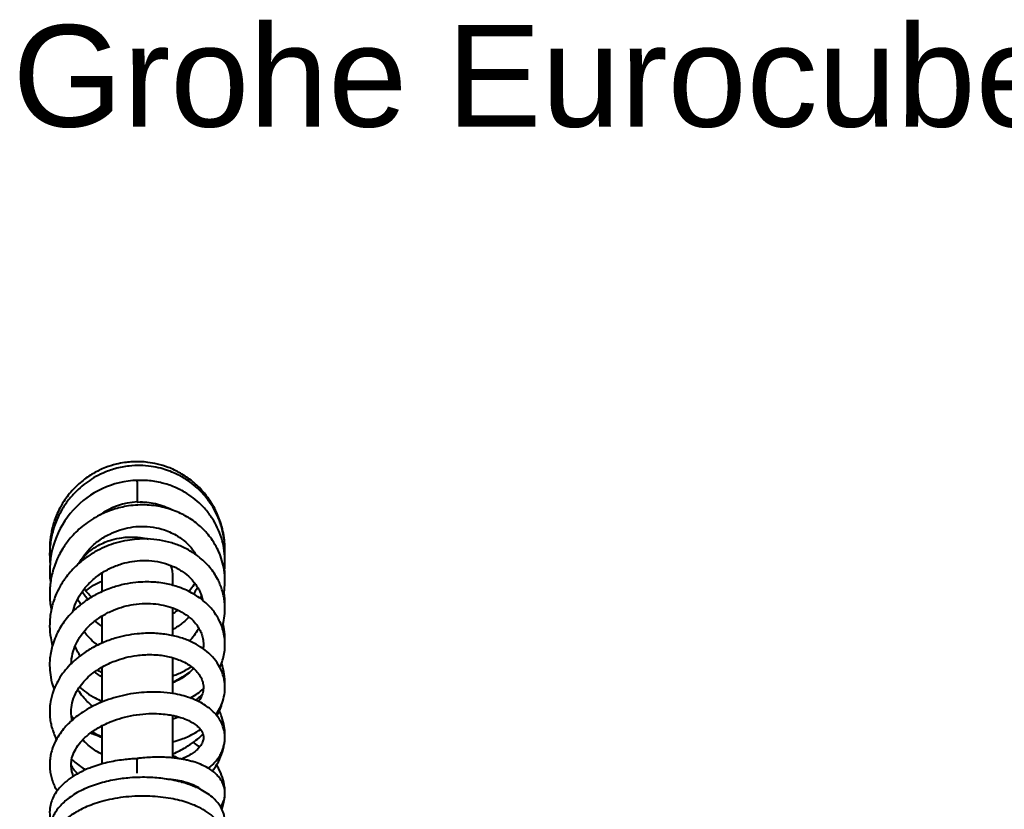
# Model space of a CAD drawing. Header units: millimetres. Extents: x 1617 to 5774, y 11446 to 13973.
# Drawn here: x 5262.4 to 5456.1, y 13817.7 to 13973.1 of the extents above; entities that cross this region are included whole.
import ezdxf
from ezdxf.enums import TextEntityAlignment as Align

# ---------------------------------------------------------------- set-up
doc = ezdxf.new("R2010")
doc.units = ezdxf.units.MM
doc.layers.get('0').update_dxf_attribs({"color": 250})
doc.styles.add('SEACAD_arial_ttf', font='Arial.ttf')

# ---------------------------------------------------------------- blocks, each defined once
blk = doc.blocks.new('13')
at = {"linetype": 'Continuous'}
for p, q in [((5285.58, 13882.33), (5285.58, 13882.44)), ((5285.58, 13882.16), (5285.58, 13882.22)), ((5285.58, 13882.16), (5285.58, 13878.2)), ((5285.58, 13878.19), (5285.64, 13878.19)), ((5278.58, 13863.33), (5278.58, 13860.58)), ((5292.58, 13861.84), (5292.58, 13863.33)), ((5278.58, 13855.72), (5278.58, 13850.42)), ((5292.58, 13851.9), (5292.58, 13857.34)), ((5292.58, 13840.51), (5292.58, 13847.58)), ((5278.58, 13845.67), (5278.58, 13840.15)), ((5278.58, 13840.15), (5278.58, 13838.83)), ((5292.58, 13827.85), (5292.58, 13836.23)), ((5278.58, 13834.15), (5278.58, 13826.64)), ((5285.58, 13826.99), (5285.58, 13827.69)), ((5285.58, 13824.84), (5285.58, 13826.99)), ((5292.58, 13823.48), (5292.58, 13823.59))]:
    blk.add_line(p, q, dxfattribs=at)
for centre, radius, start, end in [((5286.17, 13864.63), 17.83, 91.9028, 183.6571), ((5286.18, 13864.62), 13.59, 92.5315, 126.0196), ((5285.58, 13863.33), 7, 0, 20.1793), ((5285.58, 13863.33), 7, 172.5107, 180)]:
    blk.add_arc(centre, radius, start, end, dxfattribs=at)
blk.add_ellipse((5270.79, 13828.22), major_axis=(-1.65, 1.34), ratio=0.843173, start_param=3.38623, end_param=3.532346, dxfattribs=at)
for points, knots in [([(5302.79, 13867.68), (5302.83, 13868.42), (5302.81, 13870.04), (5302.43, 13872.45), (5301.67, 13874.83), (5300.61, 13877), (5299.31, 13878.92), (5297.85, 13880.54), (5296.43, 13881.77), (5295.19, 13882.65), (5294.1, 13883.29), (5292.98, 13883.86), (5291.67, 13884.4), (5290.08, 13884.89), (5288.22, 13885.26), (5286.14, 13885.42), (5283.75, 13885.31), (5281.28, 13884.83), (5278.94, 13883.99), (5277.04, 13883.01), (5275.4, 13881.93), (5273.87, 13880.65), (5272.34, 13879.04), (5270.89, 13877.04), (5269.66, 13874.67), (5268.78, 13872.04), (5268.33, 13869.31), (5268.31, 13867.4), (5268.38, 13866.41), (5268.39, 13866.32)], [0, 0, 0, 0, 0.0399262, 0.086462, 0.131005, 0.1739149, 0.2154956, 0.2556162, 0.2907094, 0.316381, 0.336847, 0.358369, 0.3837901, 0.4124243, 0.4467031, 0.4851044, 0.5232497, 0.5736104, 0.6175011, 0.6545599, 0.6862752, 0.720938, 0.7596955, 0.8029284, 0.8504737, 0.899653, 0.9480448, 0.9953818, 1, 1, 1, 1]), ([(5302.7, 13870.72), (5302.64, 13871.31), (5302.38, 13872.84), (5301.64, 13875.27), (5300.33, 13877.89), (5298.59, 13880.27), (5296.49, 13882.3), (5294.15, 13883.9), (5291.8, 13885.01), (5289.63, 13885.68), (5287.81, 13886.01), (5286.35, 13886.13), (5285.23, 13886.14), (5284.17, 13886.09), (5282.92, 13885.96), (5281.23, 13885.63), (5279.16, 13884.97), (5276.85, 13883.86), (5274.54, 13882.26), (5272.4, 13880.17), (5270.64, 13877.7), (5269.39, 13875.06), (5268.67, 13872.54), (5268.36, 13870.3), (5268.33, 13868.91), (5268.36, 13868.28)], [0, 0, 0, 0, 0.033486, 0.087303, 0.142997, 0.198387, 0.253389, 0.307994, 0.358537, 0.400438, 0.436249, 0.463567, 0.483501, 0.500013, 0.523817, 0.554986, 0.5978, 0.647233, 0.700262, 0.756744, 0.816191, 0.871947, 0.921537, 0.964414, 1, 1, 1, 1]), ([(5302.7, 13864.51), (5302.71, 13864.58), (5302.81, 13865.39), (5302.87, 13866.92), (5302.66, 13869.09), (5302.15, 13871.18), (5301.39, 13873.13), (5300.52, 13874.69), (5299.72, 13875.84), (5298.96, 13876.79), (5297.96, 13877.86), (5296.57, 13879.06), (5294.85, 13880.21), (5292.77, 13881.24), (5290.42, 13882.01), (5287.83, 13882.47), (5286.33, 13882.44), (5285.58, 13882.4)], [0, 0, 0, 0, 0.007796, 0.087424, 0.164937, 0.241563, 0.31945, 0.389834, 0.431969, 0.470034, 0.51978, 0.589818, 0.663973, 0.741046, 0.830011, 0.929438, 1, 1, 1, 1]), ([(5302.54, 13859.87), (5302.63, 13860.34), (5302.83, 13861.62), (5302.85, 13863.62), (5302.53, 13865.74), (5301.99, 13867.52), (5301.28, 13869.14), (5300.22, 13870.94), (5298.59, 13872.92), (5296.34, 13874.77), (5293.73, 13876.21), (5290.8, 13877.22), (5287.44, 13877.71), (5284.04, 13877.55), (5280.73, 13876.77), (5277.61, 13875.45), (5274.73, 13873.52), (5272.5, 13871.3), (5271.07, 13869.35), (5270.33, 13868.04), (5269.94, 13867.24), (5269.56, 13866.4), (5268.99, 13864.88), (5268.46, 13862.61), (5268.27, 13859.91), (5268.45, 13858.03), (5268.63, 13857.08), (5268.64, 13857.01)], [0, 0, 0, 0, 0.0259243, 0.069906, 0.1077178, 0.1418093, 0.1707136, 0.2031578, 0.2539329, 0.306915, 0.3558823, 0.4077752, 0.4649439, 0.5264817, 0.5762723, 0.6323679, 0.6928624, 0.7467776, 0.7882134, 0.8133349, 0.8220404, 0.8332315, 0.8594767, 0.9038759, 0.9509096, 0.9966733, 1, 1, 1, 1]), ([(5285.64, 13878.19), (5286.94, 13878.24), (5289.15, 13878.05), (5291.43, 13877.2), (5292.47, 13876.63)], [0, 0, 0, 0, 0.491803, 1, 1, 1, 1]), ([(5274.09, 13866.11), (5274.13, 13866.18), (5274.38, 13866.63), (5275, 13867.62), (5276.22, 13869.1), (5277.97, 13870.65), (5280.03, 13871.91), (5282.15, 13872.76), (5284.23, 13873.26), (5286.42, 13873.47), (5288.7, 13873.31), (5291.16, 13872.71), (5293.34, 13871.67), (5295.16, 13870.31), (5296.34, 13869.04), (5296.94, 13868.16), (5297.15, 13867.82)], [0, 0, 0, 0, 0.008315, 0.054472, 0.124781, 0.210152, 0.297478, 0.374793, 0.446239, 0.520343, 0.604909, 0.689283, 0.794804, 0.872823, 0.950868, 1, 1, 1, 1]), ([(5302.25, 13853.5), (5302.26, 13853.54), (5302.45, 13854.15), (5302.72, 13855.36), (5302.85, 13856.98), (5302.79, 13858.21), (5302.7, 13858.92), (5302.63, 13859.36), (5302.5, 13860), (5302.27, 13860.89), (5301.87, 13861.99), (5301.35, 13863.08), (5300.71, 13864.17), (5299.82, 13865.36), (5298.79, 13866.46), (5297.79, 13867.32), (5296.86, 13868.01), (5295.85, 13868.65), (5294.36, 13869.43), (5292.37, 13870.19), (5290.03, 13870.73), (5287.7, 13870.96), (5285.55, 13870.91), (5283.5, 13870.65), (5281.52, 13870.2), (5279.55, 13869.52), (5277.65, 13868.63), (5275.65, 13867.42), (5273.55, 13865.73), (5271.71, 13863.7), (5270.37, 13861.64), (5269.55, 13859.95), (5269.07, 13858.62), (5268.79, 13857.61), (5268.57, 13856.63), (5268.38, 13855.37), (5268.29, 13853.58), (5268.45, 13851.68), (5268.74, 13850.38), (5268.88, 13849.87)], [0, 0, 0, 0, 0.002502, 0.035125, 0.068322, 0.093088, 0.103973, 0.107783, 0.115888, 0.139788, 0.1607, 0.179446, 0.20569, 0.230732, 0.259002, 0.285275, 0.300284, 0.319499, 0.347682, 0.386588, 0.426478, 0.466072, 0.500191, 0.529805, 0.564839, 0.596715, 0.628871, 0.664722, 0.708126, 0.758723, 0.797443, 0.829278, 0.852598, 0.868459, 0.881781, 0.903289, 0.932754, 0.972848, 1, 1, 1, 1]), ([(5274.12, 13866.16), (5274.42, 13866.62), (5275.45, 13867.94), (5277.57, 13869.62), (5280.22, 13870.73), (5282.28, 13871.17), (5284.18, 13871.33), (5285.95, 13871.26), (5287.26, 13871.02), (5287.78, 13870.9)], [0, 0, 0, 0, 0.11786, 0.358136, 0.547643, 0.678234, 0.758532, 0.903013, 1, 1, 1, 1]), ([(5272.91, 13856.62), (5272.94, 13856.73), (5273.14, 13857.46), (5273.65, 13858.8), (5274.67, 13860.55), (5276.06, 13862.23), (5277.82, 13863.78), (5279.89, 13865.05), (5282.02, 13865.93), (5284.07, 13866.46), (5286.19, 13866.72), (5288.41, 13866.68), (5290.63, 13866.28), (5292.72, 13865.55), (5294.52, 13864.54), (5295.84, 13863.43), (5296.75, 13862.43), (5297.37, 13861.53), (5297.79, 13860.75), (5298.09, 13860.05), (5298.27, 13859.49), (5298.38, 13859.07), (5298.41, 13858.94), (5298.42, 13858.87), (5298.43, 13858.85)], [0, 0, 0, 0, 0.010423, 0.068419, 0.127082, 0.187812, 0.25396, 0.322739, 0.386944, 0.441282, 0.495766, 0.562235, 0.626453, 0.689157, 0.758555, 0.818052, 0.856211, 0.898625, 0.928411, 0.95239, 0.981787, 0.990771, 0.997195, 1, 1, 1, 1]), ([(5268.64, 13863.22), (5268.5, 13863.28), (5268.41, 13863.37), (5268.38, 13863.47), (5268.38, 13863.48)], [0, 0, 0, 0, 0.880129, 1, 1, 1, 1]), ([(5268.38, 13863.48), (5268.38, 13863.47), (5268.39, 13863.31), (5268.43, 13862.92), (5268.48, 13862.54), (5268.51, 13862.32)], [0, 0, 0, 0, 0.017278, 0.416331, 1, 1, 1, 1]), ([(5302.82, 13862.98), (5302.82, 13863.14), (5302.83, 13863.81), (5302.8, 13864.47), (5302.76, 13864.97)], [0, 0, 0, 0, 0.240807, 1, 1, 1, 1]), ([(5301.82, 13845.68), (5301.94, 13845.93), (5302.39, 13847.02), (5302.89, 13849.09), (5302.82, 13851.89), (5301.99, 13854.54), (5300.6, 13856.79), (5298.83, 13858.64), (5296.61, 13860.23), (5294.06, 13861.4), (5291.68, 13862.05), (5289.92, 13862.33), (5288.51, 13862.45), (5287, 13862.48), (5285.14, 13862.37), (5282.98, 13862.03), (5280.52, 13861.36), (5278.1, 13860.37), (5275.9, 13859.11), (5273.89, 13857.62), (5271.95, 13855.71), (5270.13, 13853.18), (5268.89, 13850.36), (5268.36, 13847.74), (5268.29, 13845.56), (5268.52, 13843.55), (5268.89, 13842.16), (5269.17, 13841.39), (5269.19, 13841.33)], [0, 0, 0, 0, 0.015331, 0.066264, 0.120076, 0.175239, 0.223804, 0.267448, 0.313692, 0.367511, 0.408495, 0.433553, 0.452649, 0.475604, 0.504283, 0.5392, 0.576122, 0.62129, 0.659489, 0.694268, 0.738968, 0.789887, 0.845952, 0.892898, 0.926158, 0.958026, 0.997178, 1, 1, 1, 1]), ([(5275.46, 13860.73), (5275.77, 13861), (5276.71, 13861.72), (5277.81, 13862.31), (5278.57, 13862.62)], [0, 0, 0, 0, 0.361402, 1, 1, 1, 1]), ([(5296.87, 13862.22), (5296.63, 13861.79), (5296.26, 13861.24), (5295.85, 13860.72), (5295.75, 13860.59)], [0, 0, 0, 0, 0.749216, 1, 1, 1, 1]), ([(5297.41, 13861.45), (5297.23, 13861.08), (5296.98, 13860.62), (5296.7, 13860.18), (5296.64, 13860.09)], [0, 0, 0, 0, 0.790441, 1, 1, 1, 1]), ([(5275.85, 13859.02), (5275.67, 13859.23), (5275.27, 13859.72), (5274.91, 13860.23), (5274.72, 13860.52)], [0, 0, 0, 0, 0.449728, 1, 1, 1, 1]), ([(5276.59, 13859.46), (5276.58, 13859.47), (5276.06, 13859.97), (5275.58, 13860.51), (5275.15, 13861.09)], [0, 0, 0, 0, 0.005049, 1, 1, 1, 1]), ([(5298.17, 13859.82), (5298.16, 13859.77), (5298.1, 13859.57), (5298.03, 13859.37), (5297.98, 13859.23)], [0, 0, 0, 0, 0.254497, 1, 1, 1, 1]), ([(5302.81, 13857.82), (5302.82, 13858.43), (5302.78, 13859.3), (5302.68, 13860.16), (5302.64, 13860.42)], [0, 0, 0, 0, 0.702485, 1, 1, 1, 1]), ([(5272.58, 13846.36), (5272.6, 13847), (5272.77, 13848.32), (5273.43, 13850.21), (5274.41, 13851.9), (5275.56, 13853.32), (5276.98, 13854.65), (5278.73, 13855.89), (5280.78, 13856.92), (5282.83, 13857.63), (5284.93, 13858.08), (5287.07, 13858.26), (5289.21, 13858.17), (5291.2, 13857.81), (5293.08, 13857.2), (5294.83, 13856.3), (5296.25, 13855.21), (5297.23, 13854.11), (5297.83, 13853.16), (5298.24, 13852.26), (5298.51, 13851.28), (5298.61, 13850.27), (5298.56, 13849.6), (5298.53, 13849.32)], [0, 0, 0, 0, 0.054786, 0.112128, 0.164799, 0.209079, 0.251841, 0.307887, 0.362593, 0.411992, 0.457659, 0.511377, 0.561603, 0.61055, 0.660809, 0.715524, 0.773075, 0.820224, 0.85723, 0.8868, 0.925532, 0.968356, 1, 1, 1, 1]), ([(5293.59, 13856.9), (5293.32, 13856.7), (5292.98, 13856.48), (5292.64, 13856.27), (5292.58, 13856.23)], [0, 0, 0, 0, 0.833125, 1, 1, 1, 1]), ([(5295.74, 13855.57), (5295.54, 13855.36), (5294.8, 13854.61), (5293.74, 13853.79), (5292.83, 13853.26), (5292.59, 13853.12)], [0, 0, 0, 0, 0.224967, 0.799208, 1, 1, 1, 1]), ([(5278.57, 13853.79), (5278.54, 13853.81), (5278.08, 13854.12), (5277.64, 13854.45), (5277.25, 13854.78)], [0, 0, 0, 0, 0.071052, 1, 1, 1, 1]), ([(5302.81, 13850.59), (5302.82, 13850.92), (5302.82, 13851.94), (5302.68, 13853.17), (5302.5, 13854.05), (5302.45, 13854.26)], [0, 0, 0, 0, 0.273618, 0.826229, 1, 1, 1, 1]), ([(5285.58, 13852.25), (5284.75, 13852.14), (5283.41, 13851.96), (5281.04, 13851.36), (5278.69, 13850.5), (5276.34, 13849.32), (5274.33, 13847.96), (5272.72, 13846.58), (5271.41, 13845.16), (5270.35, 13843.69), (5269.48, 13842.12), (5268.81, 13840.38), (5268.43, 13838.69), (5268.32, 13837.21), (5268.35, 13836.04), (5268.48, 13834.99), (5268.71, 13833.96), (5269.03, 13832.92), (5269.36, 13832.1), (5269.61, 13831.6), (5269.67, 13831.48)], [0, 0, 0, 0, 0.067649, 0.131886, 0.209634, 0.293075, 0.367693, 0.434439, 0.493315, 0.556097, 0.614554, 0.675341, 0.748563, 0.79459, 0.832376, 0.872305, 0.90728, 0.942231, 0.985773, 1, 1, 1, 1]), ([(5277.79, 13850.01), (5277.63, 13850.13), (5277.05, 13850.58), (5276.23, 13851.33), (5275.52, 13852.13), (5275.19, 13852.54), (5275.1, 13852.67)], [0, 0, 0, 0, 0.159119, 0.574176, 0.875049, 1, 1, 1, 1]), ([(5301.04, 13836.37), (5301.12, 13836.49), (5301.61, 13837.2), (5302.28, 13838.49), (5302.76, 13840.26), (5302.88, 13841.99), (5302.62, 13843.81), (5301.9, 13845.66), (5300.77, 13847.34), (5299.42, 13848.68), (5297.92, 13849.79), (5296.23, 13850.71), (5294.16, 13851.52), (5291.67, 13852.12), (5289.34, 13852.37), (5287.22, 13852.38), (5286.17, 13852.3), (5285.58, 13852.24)], [0, 0, 0, 0, 0.015991, 0.09753, 0.165717, 0.230596, 0.302092, 0.383587, 0.462411, 0.535817, 0.593384, 0.658592, 0.734739, 0.815687, 0.899429, 0.952003, 1, 1, 1, 1]), ([(5297.68, 13853.4), (5297.48, 13853.01), (5297, 13852.2), (5296.32, 13851.36), (5295.89, 13850.91), (5295.81, 13850.84)], [0, 0, 0, 0, 0.431236, 0.90257, 1, 1, 1, 1]), ([(5274.33, 13847.89), (5274.18, 13848.13), (5273.81, 13848.75), (5273.51, 13849.4), (5273.35, 13849.81)], [0, 0, 0, 0, 0.3862518, 1, 1, 1, 1]), ([(5272.76, 13835.25), (5272.69, 13835.54), (5272.55, 13836.37), (5272.55, 13837.81), (5272.96, 13839.56), (5273.75, 13841.19), (5274.69, 13842.48), (5275.71, 13843.59), (5276.97, 13844.67), (5278.82, 13845.88), (5280.93, 13846.87), (5283.34, 13847.64), (5284.71, 13847.87), (5285.58, 13848)], [0, 0, 0, 0, 0.053384, 0.152567, 0.261988, 0.367802, 0.452983, 0.510013, 0.588271, 0.688156, 0.804934, 0.898006, 1, 1, 1, 1]), ([(5285.58, 13848), (5285.79, 13848.03), (5286.44, 13848.1), (5287.67, 13848.18), (5289.63, 13848.13), (5291.6, 13847.84), (5293.33, 13847.32), (5294.63, 13846.78), (5295.77, 13846.14), (5296.78, 13845.37), (5297.61, 13844.48), (5298.22, 13843.49), (5298.54, 13842.5), (5298.62, 13841.49), (5298.43, 13840.44), (5298.06, 13839.58), (5297.73, 13839.06), (5297.63, 13838.92)], [0, 0, 0, 0, 0.020791, 0.07509, 0.138423, 0.24396, 0.312436, 0.367318, 0.434498, 0.500361, 0.576122, 0.653304, 0.729293, 0.809455, 0.886224, 0.96817, 1, 1, 1, 1]), ([(5292.58, 13844), (5292.95, 13844.12), (5294.06, 13844.56), (5295.26, 13845.17), (5296.08, 13845.68), (5296.22, 13845.78)], [0, 0, 0, 0, 0.280538, 0.872533, 1, 1, 1, 1]), ([(5302.82, 13841.99), (5302.83, 13842.44), (5302.8, 13843.55), (5302.57, 13845.06), (5302.28, 13846.09), (5302.15, 13846.48)], [0, 0, 0, 0, 0.300626, 0.73173, 1, 1, 1, 1]), ([(5278.57, 13843.77), (5278.57, 13843.77), (5278.08, 13844.07), (5277.61, 13844.4), (5277.17, 13844.75)], [0, 0, 0, 0, 0.003528, 1, 1, 1, 1]), ([(5292.58, 13842.79), (5293.01, 13842.98), (5294.26, 13843.61), (5295.43, 13844.37), (5296.17, 13844.94)], [0, 0, 0, 0, 0.331981, 1, 1, 1, 1]), ([(5296.64, 13845.44), (5296.5, 13845.28), (5295.92, 13844.68), (5294.74, 13843.71), (5293.43, 13842.99), (5292.68, 13842.67), (5292.59, 13842.63)], [0, 0, 0, 0, 0.137307, 0.544775, 0.94299, 1, 1, 1, 1]), ([(5299.56, 13825.78), (5299.6, 13825.81), (5299.93, 13826.08), (5300.45, 13826.56), (5301.09, 13827.27), (5301.63, 13828), (5302.07, 13828.77), (5302.39, 13829.48), (5302.64, 13830.3), (5302.78, 13831.07), (5302.83, 13831.92), (5302.76, 13832.78), (5302.58, 13833.62), (5302.3, 13834.38), (5301.98, 13835.03), (5301.61, 13835.64), (5301.1, 13836.32), (5300.4, 13837.06), (5299.49, 13837.82), (5298.38, 13838.55), (5297.03, 13839.24), (5295.54, 13839.81), (5293.86, 13840.27), (5291.89, 13840.63), (5289.72, 13840.81), (5287.47, 13840.79), (5285.32, 13840.6), (5283.12, 13840.23), (5280.94, 13839.67), (5278.88, 13838.95), (5276.97, 13838.09), (5275.27, 13837.14), (5273.85, 13836.17), (5272.71, 13835.23), (5271.72, 13834.28), (5270.78, 13833.2), (5269.94, 13831.99), (5269.27, 13830.73), (5268.8, 13829.53), (5268.51, 13828.4), (5268.38, 13827.44), (5268.33, 13826.59), (5268.36, 13825.71), (5268.48, 13824.72), (5268.74, 13823.66), (5269.12, 13822.62), (5269.51, 13821.83), (5269.75, 13821.41), (5269.81, 13821.31)], [0, 0, 0, 0, 0.002779, 0.023573, 0.040812, 0.058201, 0.077349, 0.094757, 0.109003, 0.1265, 0.1448, 0.162554, 0.181109, 0.199451, 0.212642, 0.225217, 0.243817, 0.264602, 0.285929, 0.311653, 0.338633, 0.367001, 0.393407, 0.423413, 0.461431, 0.491387, 0.521933, 0.554278, 0.586268, 0.617594, 0.648282, 0.678003, 0.70485, 0.727877, 0.748113, 0.771475, 0.798887, 0.822974, 0.846079, 0.867928, 0.88563, 0.899219, 0.91455, 0.933605, 0.953096, 0.974367, 0.993825, 1, 1, 1, 1]), ([(5276.81, 13837.97), (5276.74, 13838.02), (5276.44, 13838.27), (5275.86, 13838.79), (5275.01, 13839.67), (5274.34, 13840.55), (5273.98, 13841.15), (5273.89, 13841.31)], [0, 0, 0, 0, 0.058339, 0.246852, 0.511964, 0.871201, 1, 1, 1, 1]), ([(5274.18, 13841.74), (5274.63, 13841.37), (5275.63, 13840.61), (5277.11, 13839.71), (5278.14, 13839.2), (5278.57, 13839.01)], [0, 0, 0, 0, 0.340377, 0.732817, 1, 1, 1, 1]), ([(5295.99, 13839.6), (5296.06, 13839.64), (5296.98, 13840.17), (5297.84, 13840.78), (5298.55, 13841.39)], [0, 0, 0, 0, 0.077355, 1, 1, 1, 1]), ([(5297.08, 13839.17), (5297.44, 13839.47), (5297.87, 13839.87), (5298.29, 13840.29), (5298.37, 13840.38)], [0, 0, 0, 0, 0.792335, 1, 1, 1, 1]), ([(5301.24, 13836.12), (5301.3, 13836.23), (5301.58, 13836.77), (5302.01, 13837.76), (5302.3, 13838.66), (5302.42, 13839.11)], [0, 0, 0, 0, 0.114341, 0.563293, 1, 1, 1, 1]), ([(5273.03, 13824.24), (5272.95, 13824.43), (5272.79, 13824.86), (5272.64, 13825.48), (5272.53, 13826.33), (5272.59, 13827.48), (5273.03, 13828.87), (5273.81, 13830.23), (5274.92, 13831.54), (5276.4, 13832.83), (5278.4, 13834.1), (5280.7, 13835.14), (5283.11, 13835.89), (5285.44, 13836.36), (5287.75, 13836.58), (5289.76, 13836.56), (5291.34, 13836.41), (5292.46, 13836.22), (5293.34, 13836.02), (5294.17, 13835.79), (5295.21, 13835.41), (5296.27, 13834.89), (5297.17, 13834.29), (5297.8, 13833.69), (5298.22, 13833.14), (5298.48, 13832.59), (5298.61, 13832.1), (5298.59, 13831.56), (5298.51, 13831.2), (5298.32, 13830.71), (5297.97, 13830.13), (5297.45, 13829.55), (5296.77, 13828.96), (5295.92, 13828.38), (5295.05, 13827.92), (5294.47, 13827.67), (5294.3, 13827.6)], [0, 0, 0, 0, 0.01618, 0.037711, 0.056268, 0.096043, 0.136045, 0.1759, 0.211757, 0.249602, 0.294224, 0.343377, 0.381421, 0.422193, 0.463118, 0.499138, 0.52788, 0.550247, 0.564256, 0.581626, 0.605233, 0.63782, 0.668464, 0.697569, 0.723047, 0.751283, 0.783879, 0.810628, 0.832243, 0.854094, 0.881018, 0.909042, 0.932254, 0.958709, 0.987893, 1, 1, 1, 1]), ([(5302.81, 13832.01), (5302.82, 13832.2), (5302.81, 13832.88), (5302.69, 13834.16), (5302.3, 13835.67), (5301.9, 13836.66), (5301.71, 13837.06)], [0, 0, 0, 0, 0.106554, 0.396691, 0.751296, 1, 1, 1, 1]), ([(5272.64, 13836.02), (5272.69, 13835.96), (5272.85, 13835.81), (5273.01, 13835.65), (5273.12, 13835.55)], [0, 0, 0, 0, 0.338919, 1, 1, 1, 1]), ([(5293.76, 13835.9), (5293.61, 13835.83), (5293.23, 13835.66), (5292.83, 13835.51), (5292.58, 13835.43)], [0, 0, 0, 0, 0.389444, 1, 1, 1, 1]), ([(5278.57, 13831.87), (5278.28, 13831.96), (5277.52, 13832.22), (5276.82, 13832.53), (5276.41, 13832.75)], [0, 0, 0, 0, 0.3635011, 1, 1, 1, 1]), ([(5276.71, 13832.95), (5276.72, 13832.94), (5277.33, 13832.61), (5277.95, 13832.31), (5278.57, 13832.04)], [0, 0, 0, 0, 0.03147, 1, 1, 1, 1]), ([(5292.58, 13830.99), (5293.14, 13831.14), (5294.54, 13831.57), (5296.36, 13832.39), (5297.54, 13833.12), (5297.99, 13833.43)], [0, 0, 0, 0, 0.279323, 0.709249, 1, 1, 1, 1]), ([(5292.59, 13828.64), (5292.6, 13828.64), (5293.47, 13829.01), (5294.95, 13829.76), (5296.68, 13830.92), (5297.78, 13831.82), (5298.31, 13832.32), (5298.49, 13832.5)], [0, 0, 0, 0, 0.002863, 0.388096, 0.685608, 0.887501, 1, 1, 1, 1]), ([(5278.57, 13828.56), (5278.4, 13828.65), (5277.83, 13828.96), (5276.93, 13829.54), (5275.94, 13830.3), (5275.28, 13830.93), (5274.94, 13831.29), (5274.85, 13831.39)], [0, 0, 0, 0, 0.114655, 0.393822, 0.659465, 0.903531, 1, 1, 1, 1]), ([(5297.83, 13829.99), (5297.76, 13830.05), (5297.36, 13830.36), (5296.94, 13830.65), (5296.58, 13830.88)], [0, 0, 0, 0, 0.178601, 1, 1, 1, 1]), ([(5300.35, 13825.25), (5300.48, 13825.42), (5301.01, 13826.16), (5301.82, 13827.55), (5302.4, 13829.15), (5302.62, 13830.16), (5302.67, 13830.5)], [0, 0, 0, 0, 0.108832, 0.45417, 0.818996, 1, 1, 1, 1]), ([(5292.59, 13828.3), (5292.87, 13828.16), (5293.23, 13827.96), (5293.57, 13827.76), (5293.66, 13827.71)], [0, 0, 0, 0, 0.756161, 1, 1, 1, 1]), ([(5285.58, 13827.68), (5284.57, 13827.63), (5282.72, 13827.5), (5279.52, 13826.94), (5276.64, 13826.06), (5274.25, 13825), (5272.48, 13823.92), (5270.69, 13822.5), (5269.17, 13820.63), (5268.4, 13818.56), (5268.28, 13816.73), (5268.45, 13815.73), (5268.59, 13815.23)], [0, 0, 0, 0, 0.094691, 0.207892, 0.32814, 0.429799, 0.511155, 0.591018, 0.729148, 0.849035, 0.921479, 1, 1, 1, 1]), ([(5273.87, 13824.74), (5273.58, 13824.97), (5272.96, 13825.57), (5272.66, 13826.15), (5272.59, 13826.44), (5272.58, 13826.5)], [0, 0, 0, 0, 0.343521, 0.876327, 1, 1, 1, 1]), ([(5272.71, 13827.52), (5272.9, 13827.35), (5273.43, 13826.88), (5274.32, 13826.19), (5275.05, 13825.7), (5275.4, 13825.49)], [0, 0, 0, 0, 0.228833, 0.639521, 1, 1, 1, 1]), ([(5302, 13818.13), (5302.11, 13818.32), (5302.31, 13818.68), (5302.55, 13819.24), (5302.72, 13819.85), (5302.83, 13820.52), (5302.83, 13821.36), (5302.63, 13822.26), (5302.29, 13823.09), (5301.81, 13823.84), (5301.22, 13824.53), (5300.47, 13825.2), (5299.5, 13825.85), (5298.32, 13826.46), (5297.15, 13826.9), (5296.1, 13827.21), (5295.27, 13827.41), (5294.47, 13827.58), (5293.62, 13827.72), (5292.66, 13827.84), (5291.53, 13827.93), (5290.28, 13827.98), (5288.89, 13827.98), (5287.45, 13827.9), (5286.3, 13827.8), (5285.72, 13827.71), (5285.58, 13827.69)], [0, 0, 0, 0, 0.032721, 0.068626, 0.097171, 0.12817, 0.177099, 0.22566, 0.272899, 0.316771, 0.360465, 0.410392, 0.46732, 0.528229, 0.591955, 0.628501, 0.662223, 0.692663, 0.721965, 0.760052, 0.798758, 0.842704, 0.890387, 0.93947, 0.986985, 1, 1, 1, 1]), ([(5302.81, 13821.37), (5302.8, 13821.63), (5302.73, 13822.51), (5302.39, 13824.03), (5301.76, 13825.45), (5301.28, 13826.25), (5301.14, 13826.46)], [0, 0, 0, 0, 0.148322, 0.497436, 0.868491, 1, 1, 1, 1]), ([(5302.5, 13813.39), (5302.54, 13813.5), (5302.75, 13814.13), (5302.9, 13815.31), (5302.67, 13816.74), (5301.97, 13818.35), (5300.62, 13819.99), (5298.15, 13821.71), (5294.83, 13823.01), (5291.24, 13823.75), (5288.35, 13824), (5286.05, 13824.02), (5283.78, 13823.91), (5280.99, 13823.55), (5277.82, 13822.79), (5274.74, 13821.6), (5272.18, 13820.09), (5270.38, 13818.46), (5269.4, 13817.11), (5268.8, 13815.92), (5268.39, 13814.63), (5268.28, 13813.25), (5268.42, 13812.2), (5268.55, 13811.67), (5268.59, 13811.54)], [0, 0, 0, 0, 0.0091901, 0.0525207, 0.093534, 0.126434, 0.1869998, 0.2578325, 0.3371247, 0.4054976, 0.4600956, 0.4898236, 0.5251527, 0.5768855, 0.6356059, 0.6994092, 0.7640705, 0.8209415, 0.8620392, 0.8851375, 0.9191494, 0.9596931, 0.9900403, 1, 1, 1, 1]), ([(5291.26, 13823.69), (5291.48, 13823.67), (5292.04, 13823.63), (5292.84, 13823.54), (5293.61, 13823.41), (5294.26, 13823.29), (5294.83, 13823.15), (5295.47, 13822.97), (5296.15, 13822.74), (5296.84, 13822.44), (5297.38, 13822.15), (5297.76, 13821.89), (5298.01, 13821.7), (5298.12, 13821.59), (5298.16, 13821.55)], [0, 0, 0, 0, 0.066151, 0.166222, 0.246912, 0.318144, 0.387917, 0.455552, 0.561516, 0.673257, 0.78935, 0.869241, 0.946918, 1, 1, 1, 1]), ([(5294.18, 13823.07), (5294.22, 13823.08), (5294.36, 13823.12), (5294.5, 13823.17), (5294.6, 13823.2)], [0, 0, 0, 0, 0.273197, 1, 1, 1, 1]), ([(5297.03, 13822.07), (5297.05, 13822.09), (5297.12, 13822.14), (5297.18, 13822.18), (5297.23, 13822.22)], [0, 0, 0, 0, 0.337485, 1, 1, 1, 1]), ([(5292.58, 13803.31), (5292.65, 13803.32), (5293.78, 13803.55), (5295.97, 13804.15), (5298.34, 13805.22), (5300.05, 13806.39), (5301.34, 13807.6), (5302.32, 13809.03), (5302.84, 13810.67), (5302.84, 13812.11), (5302.57, 13813.3), (5302.05, 13814.45), (5301.15, 13815.68), (5299.77, 13816.91), (5297.91, 13818.06), (5295.46, 13819.09), (5292.09, 13819.94), (5287.93, 13820.39), (5283.39, 13820.26), (5279.17, 13819.5), (5275.77, 13818.36), (5273.12, 13817), (5270.97, 13815.42), (5269.41, 13813.57), (5268.44, 13811.45), (5268.27, 13809.66), (5268.39, 13808.65), (5268.48, 13808.3)], [0, 0, 0, 0, 0.003175, 0.050744, 0.103522, 0.133987, 0.165126, 0.204479, 0.243459, 0.271862, 0.293453, 0.318873, 0.353313, 0.389151, 0.42394, 0.469299, 0.521517, 0.580565, 0.644149, 0.704878, 0.75756, 0.801957, 0.846912, 0.895416, 0.935179, 0.980656, 1, 1, 1, 1]), ([(5302.21, 13817.77), (5302.35, 13818.14), (5302.59, 13818.91), (5302.72, 13819.69), (5302.76, 13820.1)], [0, 0, 0, 0, 0.48193, 1, 1, 1, 1])]:
    blk.add_open_spline(points, degree=3, knots=knots, dxfattribs=at)
for points in [[(5268.34, 13868.21), (5268.34, 13867.66), (5268.36, 13867.11), (5268.42, 13866.56)], [(5274.48, 13858.01), (5274.26, 13858.36), (5274.06, 13858.73), (5273.88, 13859.1)], [(5273.04, 13856.74), (5273.02, 13856.8), (5273.01, 13856.87), (5272.99, 13856.93)], [(5277.68, 13845.12), (5277.97, 13844.96), (5278.27, 13844.82), (5278.58, 13844.68)], [(5295.04, 13844.02), (5295.01, 13844.04), (5294.97, 13844.06), (5294.93, 13844.08)], [(5272.58, 13826.99), (5272.6, 13827.07), (5272.63, 13827.15), (5272.66, 13827.25)], [(5272.67, 13827.26), (5272.7, 13827.33), (5272.73, 13827.4), (5272.77, 13827.47)]]:
    blk.add_open_spline(points, degree=3, dxfattribs=at)

msp = doc.modelspace()

# ---------------------------------------------------------------- block references
msp.add_blockref('13', (0, 0))

# ---------------------------------------------------------------- texts
at = {"style": 'SEACAD_arial_ttf'}
msp.add_text('Grohe Eurocube - DN 15 (31395000)', height=20, dxfattribs=at).set_placement((5261.03, 13972.06), align=Align.TOP_LEFT)

doc.saveas('drawing.dxf')
